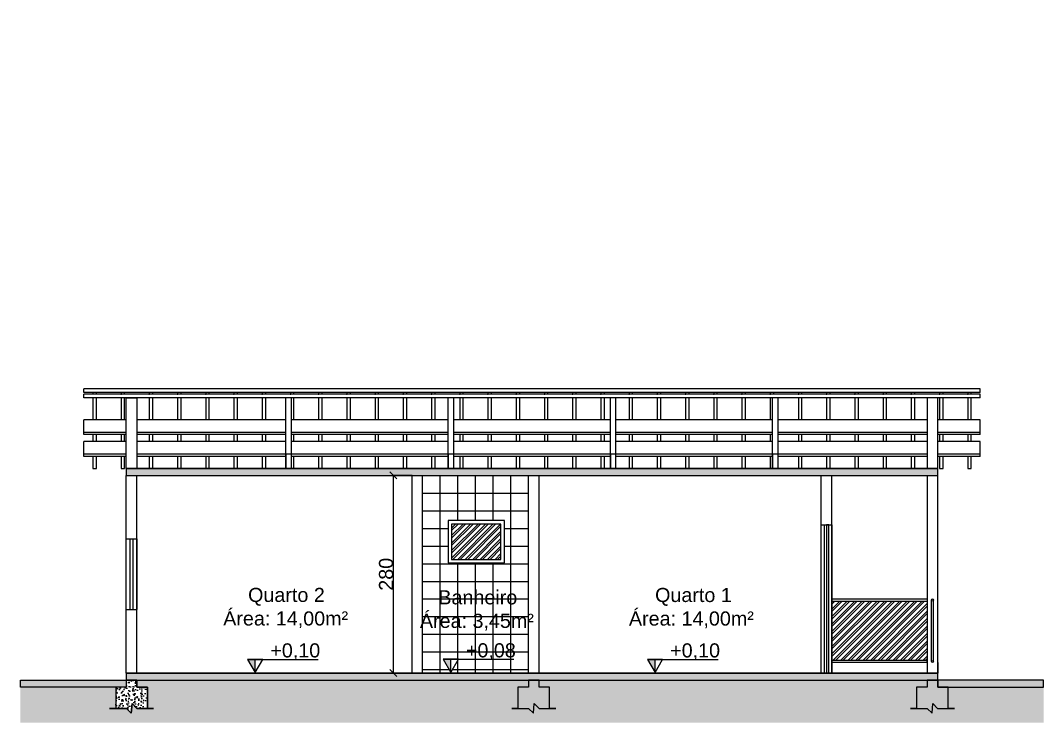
# Model space of a CAD drawing. Header units: inches. Extents: x -262 to 3233, y -60 to 959.
# Drawn here: x 1783 to 3233, y -60 to 935 of the extents above; entities that cross this region are included whole.
import ezdxf

# ---------------------------------------------------------------- set-up
doc = ezdxf.new("R2010")
doc.units = ezdxf.units.IN
doc.header["$MEASUREMENT"] = 0
for name, color, linetype in [('LayerTexto', 7, 'Continuous'), ('Linha estreita', 2, 'Continuous'), ('Linha larga', 5, 'Continuous'), ('Linha média', 1, 'Continuous'), ('LinhaEstreita', 2, 'Continuous'), ('LinhaGrossa', 5, 'Continuous'), ('LinhaMedia', 1, 'Continuous')]:
    doc.layers.add(name, color=color, linetype=linetype)
doc.styles.add('arial', font='arial.ttf')
doc.styles.get("Standard").update_dxf_attribs({"font": 'arial.ttf'})
doc.dimstyles.new('1-100', dxfattribs={"dimtxt": 20, "dimasz": 10, "dimexe": 0.05, "dimexo": 0.1, "dimgap": 0.03, "dimtad": 1, "dimdec": 0, "dimzin": 5, "dimdsep": 46, "dimtxsty": 'arial', "dimblk": 'OBLIQUE', "dimcen": 0, "dimclrd": 256, "dimclre": 256, "dimclrt": 256, "dimadec": 0, "dimazin": 0, "dimtfac": 1, "dimtdec": 0, "dimtofl": 0, "dimtmove": 2, "dimatfit": 3, "dimfxl": 0.04, "dimtolj": 1, "dimtzin": 1, "dimarcsym": 0})
pattern_1 = [(50, (0, 0), (12.552053, -1.098162), [1.3125, -14.4375]), (355, (0, 0), (-2.42815, 13.16336), [1.05, -11.55]), (100.45144, (1.046, -0.092), (10.123905, 12.0652), [1.115453, -12.269987]), (46.1842, (0, 3.5), (18.67672, -2.89659), [1.96875, -21.65625]), (96.63564, (1.556, 3.259), (16.35658, 17.04708), [1.67318, -18.40499]), (351.18416, (0, 3.5), (16.35658, 17.04708), [1.575, -17.325]), (21, (1.75, 2.625), (10.445873, -7.04583), [1.3125, -14.4375]), (326, (1.75, 2.625), (4.25802, 12.690126), [1.05, -11.55]), (71.45144, (2.62, 2.038), (14.70389, 5.644295), [1.115453, -12.269987]), (37.5, (0, 0), (0.2127975, 5.8256424), [0, -11.41, 0, -11.725, 0, -11.59375]), (7.5, (0, 0), (4.603717, 6.902205), [0, -6.685, 0, -11.1475, 0, -4.41875]), (327.5, (-3.9025, 0), (9.3418926, -0.39471), [0, -4.375, 0, -13.65, 0, -18.1125]), (317.5, (-5.6525, 0), (10.205758, 1.751837), [0, -5.6875, 0, -9.065, 0, -12.8625])]

# ---------------------------------------------------------------- blocks, each defined once
blk = doc.blocks.new('_Oblique')
at = {"color": 0, "linetype": 'ByBlock', "lineweight": -2}
blk.add_line((-0.5, -0.5), (0.5, 0.5), dxfattribs=at)
blk = doc.blocks.new('*D11')
at = {"layer": 'DEFPOINTS', "color": 0, "transparency": 16777216}
for p in [(2311.2, 290), (2337.7, 290), (2337.7, 10)]:
    blk.add_point(p, dxfattribs=at)
at = {"layer": 'Linha média', "lineweight": -2, "transparency": 16777216}
for p, q in [((2337.6, 290), (2311.1, 290)), ((2311.2, 10), (2311.2, 290)), ((2337.6, 10), (2311.1, 10))]:
    blk.add_line(p, q, dxfattribs=at)
at = {"layer": 'Linha média', "lineweight": -2, "transparency": 16777216, "xscale": 10, "yscale": 10, "zscale": 10}
for p, rotation in [((2311.2, 290), 90), ((2311.2, 10), 270)]:
    blk.add_blockref('_Oblique', p, dxfattribs=dict(at, rotation=rotation))
at = {"layer": 'Linha média', "transparency": 16777216, "insert": (2300.9, 150), "char_height": 20, "attachment_point": 5, "rotation": 90, "style": 'arial'}
blk.add_mtext('\\A1;280', dxfattribs=at)

msp = doc.modelspace()

# ---------------------------------------------------------------- hatches: boundary and pattern name
at = {"layer": 'LinhaEstreita', "ltscale": 5, "true_color": 0xc7c8ca}
h = msp.add_hatch(dxfattribs=at)
h.set_pattern_fill('AR-SAND', color=9, scale=400)
h.set_pattern_definition([(37.5, (1932.67, 514.6), (-25.2, 770.7), [0, -608, 0, -680, 0, -650]), (7.5, (1932.7, 514.6), (707.9, 1128.9), [0, -328, 0, -548, 0, -210]), (327.5, (1440.67, 514.6), (1245.66, 2.26), [0, -200, 0, -720, 0, -940]), (317.5, (1440.7, 514.6), (1202.5, 351.1), [0, -100, 0, -472, 0, -540])])
h.paths.add_polyline_path([(2352.7, 934.6), (2322.7, 934.6), (2322.7, 729.6), (2352.7, 729.6)])
at = {"layer": 'LinhaGrossa', "ltscale": 5, "true_color": 0xc7c8ca}
h = msp.add_hatch(dxfattribs=at)
h.set_pattern_fill('AR-CONC', color=9, scale=1.75)
h.set_pattern_definition(pattern_1)
h.paths.add_polyline_path([(3082.7, 300), (1932.7, 300), (1932.7, 290), (3082.7, 290)])
at = {"layer": 'LinhaGrossa', "ltscale": 5}
h = msp.add_hatch(dxfattribs=at)
h.set_pattern_fill('NET', scale=200)
h.set_pattern_definition([(0, (2502.666, 290), (0, 25), []), (90, (2502.666, 290), (-25, 2e-15), [])])
h.paths.add_polyline_path([(2352.7, 290), (2352.7, 10), (2502.7, 10), (2502.7, 290)])
h.paths.add_polyline_path([(2468.7, 226), (2468.7, 166), (2388.7, 166), (2388.7, 226)], flags=16)
h.paths.add_polyline_path([(2463.7, 221), (2463.7, 171), (2393.7, 171), (2393.7, 221)], flags=0)
h.paths.add_polyline_path([(2403.3, 29.6), (2392.6, 11), (2381.9, 29.6)], flags=16)
h.paths.add_polyline_path([(2407.5, 21.3), (2488.1, 21.3), (2488.1, 62.5), (2407.5, 62.5)], flags=24)
h.paths.add_polyline_path([(2343.8, 58.1), (2515.3, 58.1), (2515.3, 137.7), (2343.8, 137.7)], flags=9)
h = msp.add_hatch(dxfattribs=at)
h.set_pattern_fill('ANSI32', scale=20)
h.set_pattern_definition([(45, (120.815, -318.055), (-5.3033, 5.3033), []), (45, (124.3506, -318.055), (-5.3033, 5.3033), [])])
h.paths.add_polyline_path([(2463.7, 171), (2463.7, 221), (2393.7, 221), (2393.7, 171)])
at = {"layer": 'LinhaGrossa', "ltscale": 5, "true_color": 0xc7c8ca}
h = msp.add_hatch(dxfattribs=at)
h.set_pattern_fill('ANSI32', color=9, scale=20)
h.paths.add_polyline_path([(2932.7, 112), (2932.7, 28), (3067.7, 28), (3067.7, 112)])
at = {"layer": 'LinhaGrossa', "ltscale": 5}
h = msp.add_hatch(color=7, dxfattribs=at)
h.dxf.hatch_style = 1
h.paths.add_polyline_path([(2115.3, 29.4), (2104.6, 29.4), (2115.3, 10.9)])
h = msp.add_hatch(color=7, dxfattribs=at)
h.dxf.hatch_style = 1
h.paths.add_polyline_path([(2115.3, 29.4), (2104.6, 29.4), (2115.3, 10.9)])
h = msp.add_hatch(color=7, dxfattribs=at)
h.dxf.hatch_style = 1
h.paths.add_polyline_path([(2115.3, 29.4), (2104.6, 29.4), (2115.3, 10.9)])
h = msp.add_hatch(color=7, dxfattribs=at)
h.dxf.hatch_style = 1
h.paths.add_polyline_path([(2392.6, 29.6), (2381.9, 29.6), (2392.6, 11)])
h = msp.add_hatch(color=7, dxfattribs=at)
h.dxf.hatch_style = 1
h.paths.add_polyline_path([(2682.1, 29.4), (2671.4, 29.4), (2682.1, 10.9)])
h = msp.add_hatch(color=7, dxfattribs=at)
h.dxf.hatch_style = 1
h.paths.add_polyline_path([(2682.1, 29.4), (2671.4, 29.4), (2682.1, 10.9)])
h = msp.add_hatch(color=7, dxfattribs=at)
h.dxf.hatch_style = 1
h.paths.add_polyline_path([(2682.1, 29.4), (2671.4, 29.4), (2682.1, 10.9)])
at = {"layer": 'LinhaGrossa', "ltscale": 5, "true_color": 0xc7c8ca}
h = msp.add_hatch(dxfattribs=at)
h.set_pattern_fill('AR-CONC', color=9, scale=1.75)
h.set_pattern_definition(pattern_1)
h.paths.add_polyline_path([(1932.7, 0), (1782.7, 0), (1782.7, -10), (1932.7, -10)])
h.paths.add_polyline_path([(3232.7, 0), (3082.7, 0), (3082.7, -10), (3232.7, -10)])
h.paths.add_polyline_path([(3082.7, 10), (1932.7, 10), (1932.7, 0), (3082.7, 0)])
h = msp.add_hatch(dxfattribs=at)
h.set_pattern_fill('EARTH', color=9, scale=100, angle=45)
h.paths.add_polyline_path([(2502.7, 0), (1947.7, 0), (1947.7, -10), (1962.7, -10), (1962.7, -40), (1947.6, -40), (1940.8, -33.2), (1939.6, -46.8), (1932.8, -40), (1917.7, -40), (1917.7, -10), (1782.7, -10), (1782.7, -60), (3232.7, -60), (3232.7, -10), (3097.7, -10), (3097.7, -40), (3082.6, -40), (3075.8, -33.2), (3074.6, -46.8), (3067.8, -40), (3052.7, -40), (3052.7, -10), (3067.7, -10), (3067.7, 0), (2517.7, 0), (2517.7, -10), (2532.7, -10), (2532.7, -40), (2517.6, -40), (2510.8, -33.2), (2509.6, -46.8), (2502.8, -40), (2487.7, -40), (2487.7, -10), (2502.7, -10)])
h = msp.add_hatch(dxfattribs=at)
h.set_pattern_fill('AR-CONC', color=9, scale=1.75)
h.set_pattern_definition(pattern_1)
h.paths.add_polyline_path([(1962.7, -10), (1947.7, -10), (1947.7, 0), (1932.7, 0), (1932.7, -10), (1917.7, -10), (1917.7, -40), (1932.8, -40), (1939.6, -46.8), (1940.8, -33.2), (1947.6, -40), (1962.7, -40)])
h = msp.add_hatch(dxfattribs=at)
h.set_pattern_fill('AR-CONC', color=9, scale=1.75)
h.set_pattern_definition(pattern_1)
h.paths.add_polyline_path([(2532.7, -10), (2517.7, -10), (2517.7, 0), (2502.7, 0), (2502.7, -10), (2487.7, -10), (2487.7, -40), (2502.8, -40), (2509.6, -46.8), (2510.8, -33.2), (2517.6, -40), (2532.7, -40)])
h.paths.add_polyline_path([(3097.7, -10), (3082.7, -10), (3082.7, 0), (3067.7, 0), (3067.7, -10), (3052.7, -10), (3052.7, -40), (3067.8, -40), (3074.6, -46.8), (3075.8, -33.2), (3082.6, -40), (3097.7, -40)])

# ---------------------------------------------------------------- linework, layer by layer
at = {"layer": 'LayerTexto', "ltscale": 5}
for p, q in [((2104.6, 29.4), (2204.6, 29.4)), ((2104.6, 29.4), (2204.6, 29.4)), ((2104.6, 29.4), (2204.6, 29.4)), ((2115.3, 10.9), (2115.3, 29.4)), ((2115.3, 10.9), (2115.3, 29.4)), ((2115.3, 10.9), (2115.3, 29.4)), ((2381.9, 29.6), (2481.9, 29.6)), ((2392.6, 11), (2392.6, 29.6)), ((2671.4, 29.4), (2771.4, 29.4)), ((2671.4, 29.4), (2771.4, 29.4)), ((2671.4, 29.4), (2771.4, 29.4)), ((2682.1, 10.9), (2682.1, 29.4)), ((2682.1, 10.9), (2682.1, 29.4)), ((2682.1, 10.9), (2682.1, 29.4))]:
    msp.add_line(p, q, dxfattribs=at)
for points in [[(2115.3, 10.9), (2126.1, 29.4), (2104.6, 29.4)], [(2115.3, 10.9), (2126.1, 29.4), (2104.6, 29.4)], [(2115.3, 10.9), (2126.1, 29.4), (2104.6, 29.4)], [(2392.6, 11), (2403.3, 29.6), (2381.9, 29.6)], [(2682.1, 10.9), (2692.8, 29.4), (2671.4, 29.4)], [(2682.1, 10.9), (2692.8, 29.4), (2671.4, 29.4)], [(2682.1, 10.9), (2692.8, 29.4), (2671.4, 29.4)]]:
    msp.add_lwpolyline(points, close=True, dxfattribs=at)
at = {"layer": 'Linha estreita', "ltscale": 5}
msp.add_line((3082.7, 112), (3082.7, 115), dxfattribs=at)
at = {"layer": 'Linha estreita'}
for points in [[(1885.2, 407.5), (1885.2, 405)], [(1890.2, 405), (1890.2, 407.5), (1885.2, 407.5)], [(1925.2, 407.5), (1925.2, 405)], [(1930.2, 405), (1930.2, 407.5), (1925.2, 407.5)], [(1965.2, 407.5), (1965.2, 405)], [(1970.2, 405), (1970.2, 407.5), (1965.2, 407.5)], [(2005.2, 407.5), (2005.2, 405)], [(2010.2, 405), (2010.2, 407.5), (2005.2, 407.5)], [(2045.2, 407.5), (2045.2, 405)], [(2050.2, 405), (2050.2, 407.5), (2045.2, 407.5)], [(2085.2, 407.5), (2085.2, 405)], [(2090.2, 405), (2090.2, 407.5), (2085.2, 407.5)], [(2125.2, 407.5), (2125.2, 405)], [(2130.2, 405), (2130.2, 407.5), (2125.2, 407.5)], [(2165.2, 407.5), (2165.2, 405)], [(2170.2, 405), (2170.2, 407.5), (2165.2, 407.5)], [(2205.2, 407.5), (2205.2, 405)], [(2210.2, 405), (2210.2, 407.5), (2205.2, 407.5)], [(2245.2, 407.5), (2245.2, 405)], [(2250.2, 405), (2250.2, 407.5), (2245.2, 407.5)], [(2285.2, 407.5), (2285.2, 405)], [(2290.2, 405), (2290.2, 407.5), (2285.2, 407.5)], [(2325.2, 407.5), (2325.2, 405)], [(2330.2, 405), (2330.2, 407.5), (2325.2, 407.5)], [(2365.2, 407.5), (2365.2, 405)], [(2370.2, 405), (2370.2, 407.5), (2365.2, 407.5)], [(2405.2, 407.5), (2405.2, 405)], [(2410.2, 405), (2410.2, 407.5), (2405.2, 407.5)], [(2445.2, 407.5), (2445.2, 405)], [(2450.2, 405), (2450.2, 407.5), (2445.2, 407.5)], [(2485.2, 407.5), (2485.2, 405)], [(2490.2, 405), (2490.2, 407.5), (2485.2, 407.5)], [(2525.2, 407.5), (2525.2, 405)], [(2530.2, 405), (2530.2, 407.5), (2525.2, 407.5)], [(2565.2, 407.5), (2565.2, 405)], [(2570.2, 405), (2570.2, 407.5), (2565.2, 407.5)], [(2605.2, 407.5), (2605.2, 405)], [(2610.2, 405), (2610.2, 407.5), (2605.2, 407.5)], [(2645.2, 407.5), (2645.2, 405)], [(2650.2, 405), (2650.2, 407.5), (2645.2, 407.5)], [(2685.2, 407.5), (2685.2, 405)], [(2690.2, 405), (2690.2, 407.5), (2685.2, 407.5)], [(2725.2, 407.5), (2725.2, 405)], [(2730.2, 405), (2730.2, 407.5), (2725.2, 407.5)], [(2765.2, 407.5), (2765.2, 405)], [(2770.2, 405), (2770.2, 407.5), (2765.2, 407.5)], [(2805.2, 407.5), (2805.2, 405)], [(2810.2, 405), (2810.2, 407.5), (2805.2, 407.5)], [(2845.2, 407.5), (2845.2, 405)], [(2850.2, 405), (2850.2, 407.5), (2845.2, 407.5)], [(2885.2, 407.5), (2885.2, 405)], [(2890.2, 405), (2890.2, 407.5), (2885.2, 407.5)], [(2925.2, 407.5), (2925.2, 405)], [(2930.2, 405), (2930.2, 407.5), (2925.2, 407.5)], [(2965.2, 407.5), (2965.2, 405)], [(2970.2, 405), (2970.2, 407.5), (2965.2, 407.5)], [(3005.2, 407.5), (3005.2, 405)], [(3010.2, 405), (3010.2, 407.5), (3005.2, 407.5)], [(3045.2, 407.5), (3045.2, 405)], [(3050.2, 405), (3050.2, 407.5), (3045.2, 407.5)], [(3085.2, 407.5), (3085.2, 405)], [(3090.2, 405), (3090.2, 407.5), (3085.2, 407.5)], [(3125.2, 407.5), (3125.2, 405)], [(3130.2, 405), (3130.2, 407.5), (3125.2, 407.5)], [(1885.2, 400), (1885.2, 369)], [(1890.2, 369), (1890.2, 400)], [(1925.2, 400), (1925.2, 369)], [(1930.2, 369), (1930.2, 400)], [(1965.2, 400), (1965.2, 369)], [(1970.2, 369), (1970.2, 400)], [(2005.2, 400), (2005.2, 369)], [(2010.2, 369), (2010.2, 400)], [(2045.2, 400), (2045.2, 369)], [(2050.2, 369), (2050.2, 400)], [(2085.2, 400), (2085.2, 369)], [(2090.2, 369), (2090.2, 400)], [(2125.2, 400), (2125.2, 369)], [(2130.2, 369), (2130.2, 400)], [(2170.2, 369), (2170.2, 400)], [(2205.2, 400), (2205.2, 369)], [(2210.2, 369), (2210.2, 400)], [(2245.2, 400), (2245.2, 369)], [(2250.2, 369), (2250.2, 400)], [(2285.2, 400), (2285.2, 369)], [(2290.2, 369), (2290.2, 400)], [(2325.2, 400), (2325.2, 369)], [(2330.2, 369), (2330.2, 400)], [(2365.2, 400), (2365.2, 369)], [(2370.2, 369), (2370.2, 400)], [(2405.2, 400), (2405.2, 369)], [(2410.2, 369), (2410.2, 400)], [(2445.2, 400), (2445.2, 369)], [(2450.2, 369), (2450.2, 400)], [(2485.2, 400), (2485.2, 369)], [(2490.2, 369), (2490.2, 400)], [(2525.2, 400), (2525.2, 369)], [(2530.2, 369), (2530.2, 400)], [(2565.2, 400), (2565.2, 369)], [(2570.2, 369), (2570.2, 400)], [(2605.2, 400), (2605.2, 369)], [(2610.2, 369), (2610.2, 400)], [(2645.2, 400), (2645.2, 369)], [(2650.2, 369), (2650.2, 400)], [(2685.2, 400), (2685.2, 369)], [(2690.2, 369), (2690.2, 400)], [(2725.2, 400), (2725.2, 369)], [(2730.2, 369), (2730.2, 400)], [(2765.2, 400), (2765.2, 369)], [(2770.2, 369), (2770.2, 400)], [(2805.2, 400), (2805.2, 369)], [(2810.2, 369), (2810.2, 400)], [(2845.2, 400), (2845.2, 369)], [(2885.2, 400), (2885.2, 369)], [(2890.2, 369), (2890.2, 400)], [(2925.2, 400), (2925.2, 369)], [(2930.2, 369), (2930.2, 400)], [(2965.2, 400), (2965.2, 369)], [(2970.2, 369), (2970.2, 400)], [(3005.2, 400), (3005.2, 369)], [(3010.2, 369), (3010.2, 400)], [(3045.2, 400), (3045.2, 369)], [(3050.2, 369), (3050.2, 400)], [(3085.2, 400), (3085.2, 369)], [(3090.2, 369), (3090.2, 400)], [(3125.2, 400), (3125.2, 369)], [(3130.2, 369), (3130.2, 400)], [(1872.7, 348), (1872.7, 369)], [(1932.7, 369), (1872.7, 369)], [(2158.7, 369), (1947.7, 369)], [(2388.7, 369), (2166.7, 369)], [(2618.7, 369), (2396.7, 369)], [(2848.7, 369), (2626.7, 369)], [(3067.7, 369), (2856.7, 369)], [(3142.7, 369), (3082.7, 369)], [(3142.7, 348), (3142.7, 369)], [(1932.7, 351), (1872.7, 351)], [(1932.7, 348), (1872.7, 348)], [(1885.2, 348), (1885.2, 338)], [(1890.2, 338), (1890.2, 348)], [(1925.2, 348), (1925.2, 338)], [(1930.2, 338), (1930.2, 348)], [(2158.7, 351), (1947.7, 351)], [(2158.7, 348), (1947.7, 348)], [(1965.2, 348), (1965.2, 338)], [(1970.2, 338), (1970.2, 348)], [(2005.2, 348), (2005.2, 338)], [(2010.2, 338), (2010.2, 348)], [(2045.2, 348), (2045.2, 338)], [(2050.2, 338), (2050.2, 348)], [(2085.2, 348), (2085.2, 338)], [(2090.2, 338), (2090.2, 348)], [(2125.2, 348), (2125.2, 338)], [(2130.2, 338), (2130.2, 348)], [(2388.7, 351), (2166.7, 351)], [(2388.7, 348), (2166.7, 348)], [(2170.2, 338), (2170.2, 348)], [(2205.2, 348), (2205.2, 338)], [(2210.2, 338), (2210.2, 348)], [(2245.2, 348), (2245.2, 338)], [(2250.2, 338), (2250.2, 348)], [(2285.2, 348), (2285.2, 338)], [(2290.2, 338), (2290.2, 348)], [(2325.2, 348), (2325.2, 338)], [(2330.2, 338), (2330.2, 348)], [(2365.2, 348), (2365.2, 338)], [(2370.2, 338), (2370.2, 348)], [(2618.7, 351), (2396.7, 351)], [(2618.7, 348), (2396.7, 348)], [(2405.2, 348), (2405.2, 338)], [(2410.2, 338), (2410.2, 348)], [(2445.2, 348), (2445.2, 338)], [(2450.2, 338), (2450.2, 348)], [(2485.2, 348), (2485.2, 338)], [(2490.2, 338), (2490.2, 348)], [(2525.2, 348), (2525.2, 338)], [(2530.2, 338), (2530.2, 348)], [(2565.2, 348), (2565.2, 338)], [(2570.2, 338), (2570.2, 348)], [(2605.2, 348), (2605.2, 338)], [(2610.2, 338), (2610.2, 348)], [(2848.7, 351), (2626.7, 351)], [(2848.7, 348), (2626.7, 348)], [(2645.2, 348), (2645.2, 338)], [(2650.2, 338), (2650.2, 348)], [(2685.2, 348), (2685.2, 338)], [(2690.2, 338), (2690.2, 348)], [(2725.2, 348), (2725.2, 338)], [(2730.2, 338), (2730.2, 348)], [(2765.2, 348), (2765.2, 338)], [(2770.2, 338), (2770.2, 348)], [(2805.2, 348), (2805.2, 338)], [(2810.2, 338), (2810.2, 348)], [(2845.2, 348), (2845.2, 338)], [(3067.7, 351), (2856.7, 351)], [(3067.7, 348), (2856.7, 348)], [(2885.2, 348), (2885.2, 338)], [(2890.2, 338), (2890.2, 348)], [(2925.2, 348), (2925.2, 338)], [(2930.2, 338), (2930.2, 348)], [(2965.2, 348), (2965.2, 338)], [(2970.2, 338), (2970.2, 348)], [(3005.2, 348), (3005.2, 338)], [(3010.2, 338), (3010.2, 348)], [(3045.2, 348), (3045.2, 338)], [(3050.2, 338), (3050.2, 348)], [(3142.7, 351), (3082.7, 351)], [(3142.7, 348), (3082.7, 348)], [(3085.2, 348), (3085.2, 338)], [(3090.2, 338), (3090.2, 348)], [(3125.2, 348), (3125.2, 338)], [(3130.2, 338), (3130.2, 348)], [(1872.7, 317), (1872.7, 338)], [(1932.7, 338), (1872.7, 338)], [(2158.7, 338), (1947.7, 338)], [(2388.7, 338), (2166.7, 338)], [(2618.7, 338), (2396.7, 338)], [(2848.7, 338), (2626.7, 338)], [(3067.7, 338), (2856.7, 338)], [(3142.7, 338), (3082.7, 338)], [(3142.7, 317), (3142.7, 338)], [(1932.7, 320), (1872.7, 320)], [(2158.7, 320), (1947.7, 320)], [(2388.7, 320), (2166.7, 320)], [(2618.7, 320), (2396.7, 320)], [(2848.7, 320), (2626.7, 320)], [(3067.7, 320), (2856.7, 320)], [(3142.7, 320), (3082.7, 320)], [(1932.7, 317), (1872.7, 317)], [(1885.2, 317), (1885.2, 300), (1890.2, 300), (1890.2, 317)], [(1925.2, 317), (1925.2, 300), (1930.2, 300), (1930.2, 317)], [(2158.7, 317), (1947.7, 317)], [(1965.2, 317), (1965.2, 300), (1970.2, 300), (1970.2, 317)], [(2005.2, 317), (2005.2, 300), (2010.2, 300), (2010.2, 317)], [(2045.2, 317), (2045.2, 300), (2050.2, 300), (2050.2, 317)], [(2085.2, 317), (2085.2, 300), (2090.2, 300), (2090.2, 317)], [(2125.2, 317), (2125.2, 300), (2130.2, 300), (2130.2, 317)], [(2388.7, 317), (2166.7, 317)], [(2166.7, 300), (2170.2, 300), (2170.2, 317)], [(2205.2, 317), (2205.2, 300), (2210.2, 300), (2210.2, 317)], [(2245.2, 317), (2245.2, 300), (2250.2, 300), (2250.2, 317)], [(2285.2, 317), (2285.2, 300), (2290.2, 300), (2290.2, 317)], [(2325.2, 317), (2325.2, 300), (2330.2, 300), (2330.2, 317)], [(2365.2, 317), (2365.2, 300), (2370.2, 300), (2370.2, 317)], [(2618.7, 317), (2396.7, 317)], [(2405.2, 317), (2405.2, 300), (2410.2, 300), (2410.2, 317)], [(2445.2, 317), (2445.2, 300), (2450.2, 300), (2450.2, 317)], [(2485.2, 317), (2485.2, 300), (2490.2, 300), (2490.2, 317)], [(2525.2, 317), (2525.2, 300), (2530.2, 300), (2530.2, 317)], [(2565.2, 317), (2565.2, 300), (2570.2, 300), (2570.2, 317)], [(2605.2, 317), (2605.2, 300), (2610.2, 300), (2610.2, 317)], [(2848.7, 317), (2626.7, 317)], [(2645.2, 317), (2645.2, 300), (2650.2, 300), (2650.2, 317)], [(2685.2, 317), (2685.2, 300), (2690.2, 300), (2690.2, 317)], [(2725.2, 317), (2725.2, 300), (2730.2, 300), (2730.2, 317)], [(2765.2, 317), (2765.2, 300), (2770.2, 300), (2770.2, 317)], [(2805.2, 317), (2805.2, 300), (2810.2, 300), (2810.2, 317)], [(2845.2, 317), (2845.2, 300), (2848.7, 300)], [(3067.7, 317), (2856.7, 317)], [(2885.2, 317), (2885.2, 300), (2890.2, 300), (2890.2, 317)], [(2925.2, 317), (2925.2, 300), (2930.2, 300), (2930.2, 317)], [(2965.2, 317), (2965.2, 300), (2970.2, 300), (2970.2, 317)], [(3005.2, 317), (3005.2, 300), (3010.2, 300), (3010.2, 317)], [(3045.2, 317), (3045.2, 300), (3050.2, 300), (3050.2, 317)], [(3142.7, 317), (3082.7, 317)], [(3085.2, 317), (3085.2, 300), (3090.2, 300), (3090.2, 317)], [(3125.2, 317), (3125.2, 300), (3130.2, 300), (3130.2, 317)]]:
    msp.add_lwpolyline(points, dxfattribs=at)
at = {"layer": 'Linha estreita', "ltscale": 5}
for points in [[(2468.7, 166), (2468.7, 226), (2388.7, 226), (2388.7, 166)], [(2463.7, 171), (2463.7, 221), (2393.7, 221), (2393.7, 171)]]:
    msp.add_lwpolyline(points, close=True, dxfattribs=at)
at = {"layer": 'Linha estreita'}
for p in [(1925.2, 405), (1965.2, 405), (2005.2, 405), (2045.2, 405), (2085.2, 405), (2125.2, 405), (2165.2, 405), (2205.2, 405), (2245.2, 405), (2285.2, 405), (2325.2, 405), (2365.2, 405), (2405.2, 405), (2445.2, 405), (2485.2, 405), (2525.2, 405), (2525.2, 405), (2565.2, 405), (2565.2, 405), (2605.2, 405), (2605.2, 405), (2645.2, 405), (2645.2, 405), (2685.2, 405), (2685.2, 405), (2725.2, 405), (2725.2, 405), (2765.2, 405), (2765.2, 405), (2805.2, 405), (2805.2, 405), (2845.2, 405), (2845.2, 405), (2885.2, 405), (2885.2, 405), (2925.2, 405), (2925.2, 405), (2965.2, 405), (2965.2, 405), (3005.2, 405), (3005.2, 405), (3045.2, 405), (3045.2, 405), (3085.2, 405), (3085.2, 405), (3125.2, 405), (3125.2, 405), (2405.2, 300), (2622.7, 300)]:
    msp.add_point(p, dxfattribs=at)
at = {"layer": 'Linha larga', "ltscale": 5}
msp.add_line((2917.7, 220), (2932.7, 220), dxfattribs=at)
at = {"layer": 'Linha larga'}
for points in [[(1932.7, 300), (1932.7, 400), (1947.7, 400), (1947.7, 300)], [(1947.7, 400), (1932.7, 400)], [(3082.7, 300), (3082.7, 400), (3067.7, 400), (3067.7, 300)], [(3082.7, 400), (3067.7, 400)]]:
    msp.add_lwpolyline(points, dxfattribs=at)
at = {"layer": 'Linha média', "ltscale": 5}
for p, q in [((1938.2, 100), (1938.2, 200)), ((1942.2, 100), (1942.2, 200))]:
    msp.add_line(p, q, dxfattribs=at)
at = {"layer": 'Linha média'}
for points in [[(3142.7, 412.5), (1872.7, 412.5)], [(1872.7, 407.5), (1872.7, 412.5)], [(3142.7, 407.5), (1872.7, 407.5)], [(3142.7, 407.5), (3142.7, 412.5)], [(3142.7, 405), (1872.7, 405)], [(1872.7, 400), (1872.7, 405)], [(3142.7, 400), (1872.7, 400)], [(2158.7, 300), (2158.7, 400)], [(2166.7, 300), (2166.7, 400)], [(2388.7, 300), (2388.7, 400)], [(2396.7, 300), (2396.7, 400)], [(2618.7, 300), (2618.7, 400)], [(2626.7, 300), (2626.7, 400)], [(2848.7, 300), (2848.7, 400)], [(2856.7, 300), (2856.7, 400)], [(3142.7, 400), (3142.7, 405)], [(2166.7, 300), (2166.7, 320), (2158.7, 320), (2158.7, 300), (2166.7, 300)], [(2396.7, 300), (2396.7, 320), (2388.7, 320), (2388.7, 300), (2396.7, 300)], [(2626.7, 300), (2626.7, 320), (2618.7, 320), (2618.7, 300), (2626.7, 300)], [(2856.7, 300), (2856.7, 320), (2848.7, 320), (2848.7, 300), (2856.7, 300)]]:
    msp.add_lwpolyline(points, dxfattribs=at)
at = {"layer": 'LinhaEstreita', "ltscale": 5}
for p, q in [((3067.7, 290), (3067.7, 10)), ((1932.7, 200), (1947.7, 200)), ((2932.7, 25), (2932.7, 115)), ((2932.7, 115), (3067.7, 115)), ((2932.7, 112), (2932.7, 28)), ((1932.7, 100), (1947.7, 100)), ((3067.7, 25), (3067.7, 28)), ((3082.7, 25), (3082.7, 10))]:
    msp.add_line(p, q, dxfattribs=at)
for points in [[(3082.7, 10), (3082.7, 290)], [(2917.7, 10), (2917.7, 220), (2932.7, 220), (2932.7, 10), (2917.7, 10)], [(1932.7, 100), (1932.7, 200), (1947.7, 200), (1947.7, 100)], [(3067.7, 25), (3067.7, 25), (2932.7, 25)]]:
    msp.add_lwpolyline(points, dxfattribs=at)
for centre in [(3075.2, 113.5), (3075.2, 26.5)]:
    msp.add_circle(centre, 1.5, dxfattribs=at)
at = {"layer": 'LinhaGrossa', "ltscale": 5}
for p, q in [((2928.2, 220), (2925.2, 220)), ((1932.7, 200), (1947.7, 200)), ((1932.7, 100), (1947.7, 100)), ((2917.7, 10), (2932.7, 10)), ((2932.7, 10), (2928.2, 10))]:
    msp.add_line(p, q, dxfattribs=at)
for points in [[(1932.7, 300), (3082.7, 300)], [(3082.7, 290), (3082.7, 300), (1932.7, 300), (1932.7, 290), (3082.7, 290)], [(1932.7, 10), (1932.7, 290)], [(1947.7, 10), (1947.7, 290)], [(2337.7, 10), (2337.7, 290)], [(2352.7, 10), (2352.7, 290)], [(2502.7, 10), (2502.7, 290)], [(2517.7, 10), (2517.7, 290)], [(2917.7, 10), (2917.7, 290)], [(2932.7, 10), (2932.7, 290)], [(1932.7, 290), (3082.7, 290)], [(1932.7, 0), (1932.7, -10), (1782.7, -10), (1782.7, 0), (1932.7, 0)], [(1932.7, 0), (1932.7, -10), (1917.7, -10), (1917.7, -40), (1909, -40), (1932.8, -40), (1939.6, -46.8), (1940.8, -33.2), (1947.6, -40), (1971.3, -40), (1962.7, -40), (1962.7, -10), (1947.7, -10), (1947.7, 0), (1932.7, 0)], [(1932.7, 0), (1932.7, -10), (1917.7, -10), (1917.7, -40)], [(1932.7, 10), (3082.7, 10)], [(1932.7, 10), (1932.7, 0), (3082.7, 0), (3082.7, 10), (1932.7, 10)], [(1932.7, 0), (3082.7, 0)], [(1947.7, 0), (1947.7, -10), (1962.7, -10), (1962.7, -40)], [(2502.7, 0), (2502.7, -10), (2487.7, -10), (2487.7, -40), (2479, -40), (2502.8, -40), (2509.6, -46.8), (2510.8, -33.2), (2517.6, -40), (2541.3, -40), (2532.7, -40), (2532.7, -10), (2517.7, -10), (2517.7, 0), (2502.7, 0)], [(3067.7, 0), (3067.7, -10), (3052.7, -10), (3052.7, -40), (3044, -40), (3067.8, -40), (3074.6, -46.8), (3075.8, -33.2), (3082.6, -40), (3106.3, -40), (3097.7, -40), (3097.7, -10), (3082.7, -10), (3082.7, 0), (3067.7, 0)], [(3082.7, 0), (3082.7, -10), (3232.7, -10), (3232.7, 0), (3082.7, 0)], [(1971.3, -40), (1947.6, -40), (1940.8, -33.2), (1939.6, -46.8), (1932.8, -40), (1909, -40)]]:
    msp.add_lwpolyline(points, dxfattribs=at)
at = {"layer": 'LinhaMedia', "ltscale": 5}
for p, q in [((2928.2, 10), (2928.2, 220)), ((3073.7, 26.5), (3073.7, 113.5)), ((3076.7, 26.5), (3076.7, 113.5))]:
    msp.add_line(p, q, dxfattribs=at)
for points in [[(2917.7, 10), (2922.2, 10), (2922.2, 220)], [(2922.2, 220), (2925.2, 220), (2925.2, 10)], [(3067.7, 25), (3067.7, 28), (2932.7, 28), (2932.7, 112), (3067.7, 112)]]:
    msp.add_lwpolyline(points, dxfattribs=at)

# ---------------------------------------------------------------- texts
at = {"layer": 'LinhaGrossa', "ltscale": 5, "char_height": 20, "attachment_point": 1}
for s, width, insert in [('\\pi56.605;{\\C0;Quarto 2\\P\\pi21.339;Área: 14,00m²}', 219.255, (2048.7, 130.8)), ('\\pi58.434;{\\C0;Quarto 1\\P\\pi21.339;Área: 14,00m²}', 219.255, (2623.7, 130.7)), ('\\pi55.248;{\\C0;Banheiro\\P\\pi29.109;Área: 3,45m²}', 219.255, (2319.7, 127.4)), ('{\\C7;+0,10}', 1.142, (2136.8, 52.2)), ('{\\C7;+0,10}', 1.142, (2136.8, 52.2)), ('{\\C7;+0,10}', 1.142, (2136.8, 52.2)), ('{\\C7;+0,08}', 1.142, (2414, 52.3)), ('{\\C7;+0,10}', 1.142, (2703.5, 52.2)), ('{\\C7;+0,10}', 1.142, (2703.5, 52.2)), ('{\\C7;+0,10}', 1.142, (2703.5, 52.2))]:
    msp.add_mtext_dynamic_manual_height_columns(s, width=width, gutter_width=1, heights=[0], dxfattribs=dict(at, insert=insert))

# ---------------------------------------------------------------- dimensions: what is measured, and where the dimension line sits
at = {"layer": 'Linha média'}
dim = msp.add_linear_dim(base=(2311.2, 290), p1=(2337.7, 10), p2=(2337.7, 290), angle=90, text='280', dimstyle='1-100', dxfattribs=at)
dim.commit()
dim.dimension.update_dxf_attribs({"geometry": '*D11', "text_midpoint": (2300.9, 150)})

doc.saveas('drawing.dxf')
